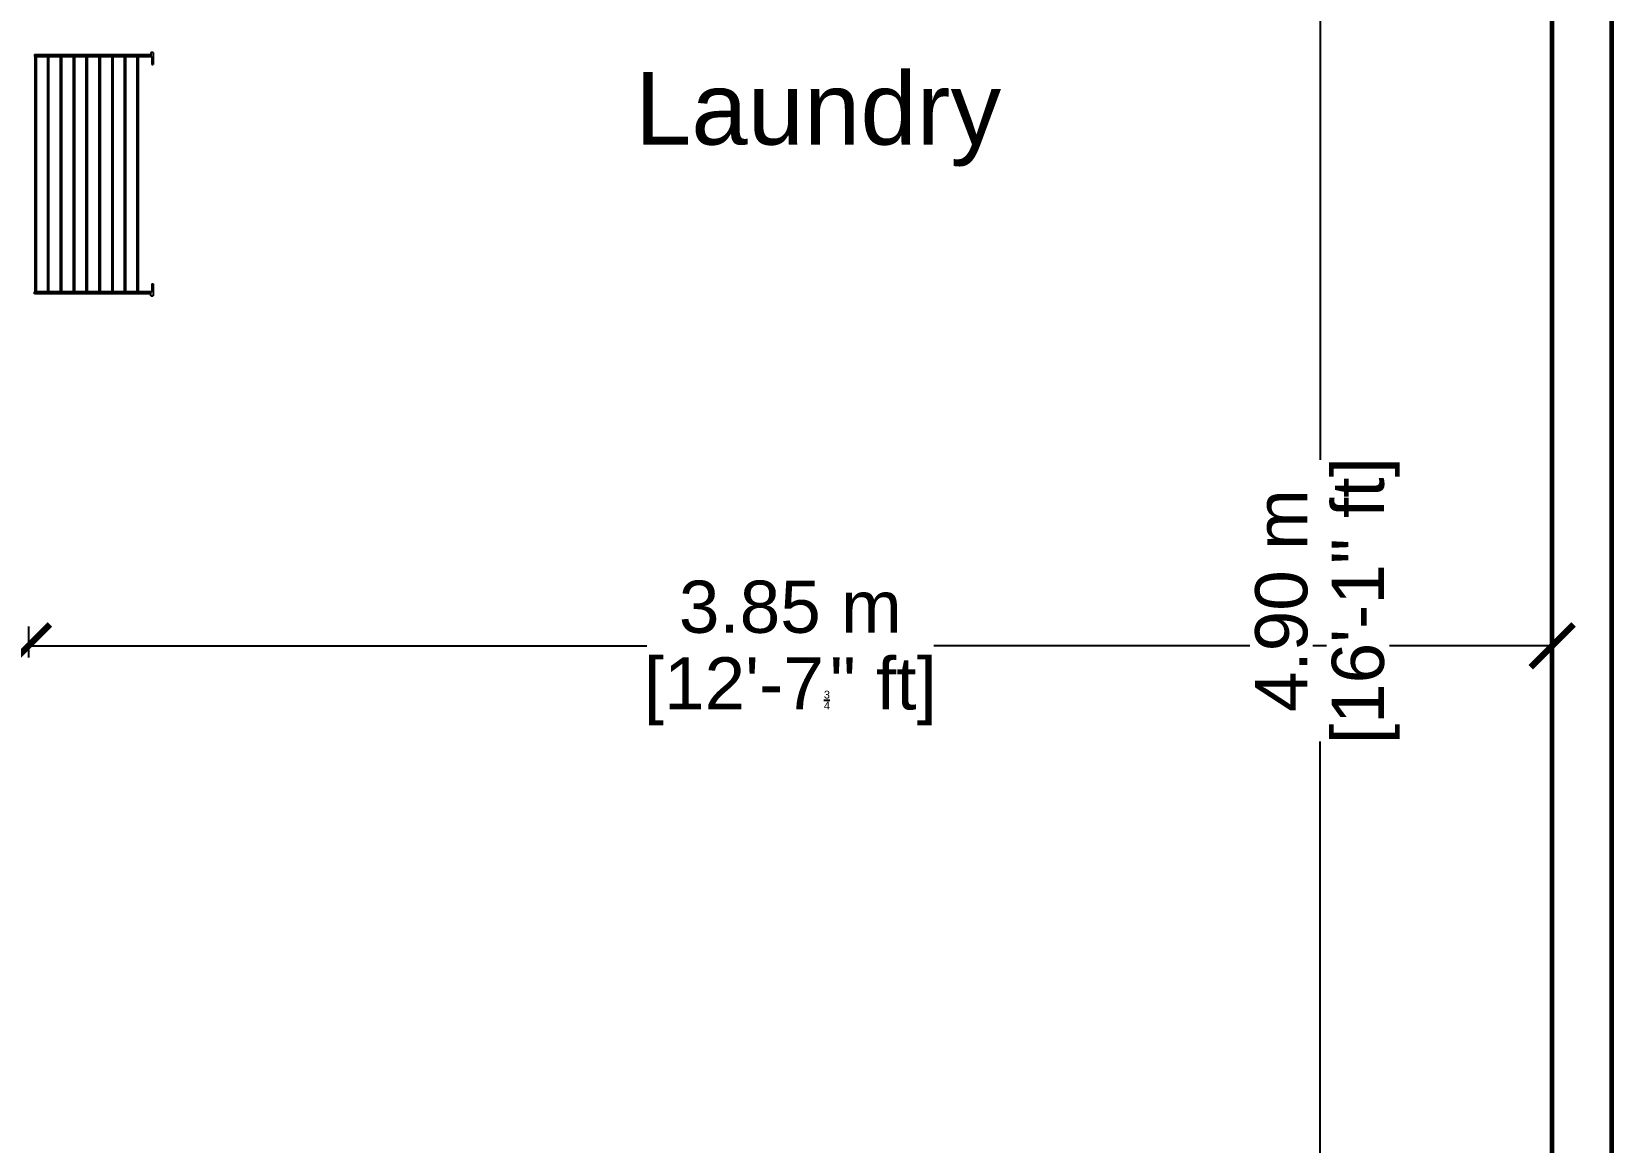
# Model space of a CAD drawing. Header units: metres. Extents: x 244.4 to 340.3, y -4.1 to 64.3.
# Drawn here: x 315.313 to 319.309, y 45.23 to 48.038 of the extents above; entities that cross this region are included whole.
import ezdxf

# ---------------------------------------------------------------- set-up
doc = ezdxf.new("R2010")
doc.units = ezdxf.units.M
doc.layers.get('Defpoints').update_dxf_attribs({"lineweight": 0})
doc.layers.add('A-WALL', color=6, linetype='Continuous', lineweight=60)
doc.layers.add('Edges', color=7, linetype='Continuous')
doc.styles.get("Standard").update_dxf_attribs({"font": 'arial.ttf'})
doc.styles.add('TEXTS', font='swissl.ttf')
doc.dimstyles.new('Copy of DIMTEXT', dxfattribs={"dimscale": 0.3, "dimtxt": 0.22, "dimasz": 0.18, "dimexe": 0.05, "dimexo": 0.05, "dimgap": 0.05, "dimtad": 0, "dimzin": 1, "dimdsep": 46, "dimtxsty": 'TEXTS', "dimblk": 'ARCHTICK', "dimcen": 0.1, "dimclrd": 256, "dimclre": 6, "dimclrt": 7, "dimadec": 0, "dimazin": 0, "dimtfac": 0.15, "dimtix": 1, "dimtofl": 0, "dimtmove": 1, "dimatfit": 3, "dimldrblk": 'OPEN', "dimfxl": 0, "dimtolj": 1, "dimtzin": 0, "dimarcsym": 0})

# ---------------------------------------------------------------- blocks, each defined once
blk = doc.blocks.new('_ArchTick')
at = {"color": 0, "linetype": 'ByBlock', "const_width": 0.15}
blk.add_lwpolyline([(-0.5, -0.5), (0.5, 0.5)], dxfattribs=at)
blk = doc.blocks.new('*D128')
at = {"layer": 'Defpoints', "color": 0, "transparency": 16777216}
for p in [(319.1586, 46.5995), (315.3054, 46.5645), (319.1586, 46.4854)]:
    blk.add_point(p, dxfattribs=at)
at = {"layer": 'Edges', "color": 6, "lineweight": -2, "transparency": 16777216}
for p, q in [((319.1586, 46.5695), (319.1586, 46.4554)), ((315.3054, 46.5345), (315.3054, 46.4554))]:
    blk.add_line(p, q, dxfattribs=at)
at = {"layer": 'Edges', "lineweight": -2, "transparency": 16777216}
for p, q in [((315.3054, 46.4854), (316.8689, 46.4854)), ((319.1586, 46.4854), (317.595, 46.4854))]:
    blk.add_line(p, q, dxfattribs=at)
at = {"layer": 'Edges', "lineweight": -2, "transparency": 16777216, "xscale": 0.108, "yscale": 0.108, "zscale": 0.108, "rotation": 180}
blk.add_blockref('_ArchTick', (315.3054, 46.4854), dxfattribs=at)
at = {"layer": 'Edges', "lineweight": -2, "transparency": 16777216, "xscale": 0.108, "yscale": 0.108, "zscale": 0.108}
blk.add_blockref('_ArchTick', (319.1586, 46.4854), dxfattribs=at)
at = {"layer": 'Edges', "color": 7, "transparency": 16777216, "insert": (317.232, 46.5832), "char_height": 0.132, "attachment_point": 5, "style": 'TEXTS', "bg_fill": 3, "box_fill_scale": 1.1, "bg_fill_color": 256, "bg_fill_true_color": 13158600, "bg_fill_transparency": 0}
blk.add_mtext('\\A1;3.85 m', dxfattribs=at)
at = {"layer": 'Edges', "color": 7, "transparency": 16777216, "insert": (317.232, 46.3704), "char_height": 0.132, "attachment_point": 5, "style": 'TEXTS', "bg_fill": 3, "box_fill_scale": 1.1, "bg_fill_color": 256, "bg_fill_true_color": 13158600, "bg_fill_transparency": 0}
blk.add_mtext('\\A1;[12\'-7{\\H0.15x;\\S3/4;}" ft]', dxfattribs=at)
blk = doc.blocks.new('_Open')
at = {"color": 0, "linetype": 'ByBlock', "lineweight": -2}
for p, q in [((-1, 0.167), (0, 0)), ((-1, -0.167), (0, 0)), ((0, 0), (-1, 0))]:
    blk.add_line(p, q, dxfattribs=at)
blk = doc.blocks.new('*D129')
at = {"layer": 'Defpoints', "color": 0, "transparency": 16777216}
for p in [(318.6607, 49.0495), (318.4203, 44.1495), (318.5724, 44.1495)]:
    blk.add_point(p, dxfattribs=at)
at = {"layer": 'Edges', "color": 6, "lineweight": -2, "transparency": 16777216}
for p, q in [((318.6307, 49.0495), (318.5424, 49.0495)), ((318.4503, 44.1495), (318.6024, 44.1495))]:
    blk.add_line(p, q, dxfattribs=at)
at = {"layer": 'Edges', "lineweight": -2, "transparency": 16777216}
for p, q in [((318.5724, 49.0495), (318.5724, 46.9558)), ((318.5724, 44.1495), (318.5724, 46.2433))]:
    blk.add_line(p, q, dxfattribs=at)
at = {"layer": 'Edges', "lineweight": -2, "transparency": 16777216, "xscale": 0.108, "yscale": 0.108, "zscale": 0.108}
for p, rotation in [((318.5724, 49.0495), 90), ((318.5724, 44.1495), 270)]:
    blk.add_blockref('_ArchTick', p, dxfattribs=dict(at, rotation=rotation))
at = {"layer": 'Edges', "color": 7, "transparency": 16777216, "insert": (318.4745, 46.5995), "char_height": 0.132, "attachment_point": 5, "rotation": 90, "style": 'TEXTS', "bg_fill": 3, "box_fill_scale": 1.1, "bg_fill_color": 256, "bg_fill_true_color": 13158600, "bg_fill_transparency": 0}
blk.add_mtext('\\A1;4.90 m', dxfattribs=at)
at = {"layer": 'Edges', "color": 7, "transparency": 16777216, "insert": (318.6873, 46.5995), "char_height": 0.132, "attachment_point": 5, "rotation": 90, "style": 'TEXTS', "bg_fill": 3, "box_fill_scale": 1.1, "bg_fill_color": 256, "bg_fill_true_color": 13158600, "bg_fill_transparency": 0}
blk.add_mtext('\\A1;[16\'-1" ft]', dxfattribs=at)

msp = doc.modelspace()

# ---------------------------------------------------------------- linework, layer by layer
at = {"layer": 'A-WALL'}
for p, q in [((319.3086, 64.279), (319.3086, 31.3523)), ((319.1586, 44.1495), (319.1586, 49.0495))]:
    msp.add_line(p, q, dxfattribs=at)
at = {"layer": 'Edges'}
for p, q in [((315.3208, 47.9804), (315.3208, 47.9754)), ((315.3208, 47.9804), (315.6143, 47.9804)), ((315.3208, 47.9754), (315.6175, 47.9754)), ((315.3218, 47.3804), (315.3218, 47.9754)), ((315.3251, 47.3804), (315.3251, 47.9754)), ((315.3538, 47.3804), (315.3538, 47.9754)), ((315.3539, 47.3754), (315.3539, 47.9754)), ((315.355, 47.3804), (315.355, 47.9754)), ((315.3554, 47.9804), (315.3554, 47.9754)), ((315.357, 47.3804), (315.357, 47.9754)), ((315.3862, 47.3804), (315.3862, 47.9754)), ((315.3862, 47.3804), (315.3862, 47.9754)), ((315.3864, 47.3804), (315.3864, 47.9754)), ((315.3866, 47.3804), (315.3866, 47.9754)), ((315.387, 47.3804), (315.387, 47.9754)), ((315.3874, 47.3804), (315.3874, 47.9754)), ((315.3878, 47.3754), (315.3878, 47.9804)), ((315.3882, 47.3804), (315.3882, 47.9754)), ((315.3886, 47.3804), (315.3886, 47.9754)), ((315.3889, 47.3804), (315.3889, 47.9754)), ((315.3892, 47.3804), (315.3892, 47.9754)), ((315.3893, 47.3804), (315.3893, 47.9754)), ((315.3894, 47.3804), (315.3894, 47.9754)), ((315.4185, 47.9754), (315.4185, 47.3804)), ((315.4201, 47.9804), (315.4201, 47.9754)), ((315.4218, 47.9754), (315.4218, 47.3804)), ((315.4509, 47.3804), (315.4509, 47.9754)), ((315.4525, 47.9804), (315.4525, 47.9754)), ((315.4541, 47.3804), (315.4541, 47.9754)), ((315.4832, 47.9754), (315.4832, 47.3804)), ((315.4849, 47.9804), (315.4849, 47.9754)), ((315.4865, 47.9754), (315.4865, 47.3804)), ((315.5156, 47.9754), (315.5156, 47.3804)), ((315.5161, 47.9754), (315.5161, 47.3804)), ((315.5172, 47.9804), (315.5172, 47.9754)), ((315.5184, 47.9754), (315.5184, 47.3804)), ((315.5188, 47.9754), (315.5188, 47.3804)), ((315.548, 47.3804), (315.548, 47.9754)), ((315.5496, 47.9804), (315.5496, 47.9754)), ((315.5512, 47.3804), (315.5512, 47.9754)), ((315.5803, 47.3804), (315.5803, 47.9754)), ((315.5808, 47.3804), (315.5808, 47.9754)), ((315.5819, 47.9804), (315.5819, 47.9754)), ((315.5831, 47.3804), (315.5831, 47.9754)), ((315.5836, 47.3804), (315.5836, 47.9754)), ((315.6208, 47.9854), (315.6143, 47.9854)), ((315.6143, 47.9854), (315.6143, 47.9754)), ((315.6175, 47.9754), (315.6175, 47.9554)), ((315.6175, 47.9554), (315.6208, 47.9554)), ((315.6208, 47.9854), (315.6208, 47.9554)), ((315.6175, 47.4004), (315.6175, 47.3804)), ((315.6175, 47.4004), (315.6208, 47.4004)), ((315.6208, 47.4004), (315.6208, 47.3704)), ((315.3208, 47.3754), (315.3208, 47.3804)), ((315.6175, 47.3804), (315.3208, 47.3804)), ((315.6143, 47.3754), (315.3208, 47.3754)), ((315.3531, 47.3754), (315.3531, 47.3804)), ((315.355, 47.3754), (315.355, 47.3804)), ((315.3554, 47.3754), (315.3554, 47.3804)), ((315.4201, 47.3754), (315.4201, 47.3804)), ((315.4525, 47.3754), (315.4525, 47.3804)), ((315.4849, 47.3754), (315.4849, 47.3804)), ((315.5172, 47.3754), (315.5172, 47.3804)), ((315.5496, 47.3754), (315.5496, 47.3804)), ((315.5819, 47.3754), (315.5819, 47.3804)), ((315.6143, 47.3704), (315.6143, 47.3804)), ((315.6143, 47.3704), (315.6208, 47.3704))]:
    msp.add_line(p, q, dxfattribs=at)

# ---------------------------------------------------------------- texts
at = {"layer": 'Edges', "insert": (316.8389, 47.9361), "char_height": 0.18352, "width": 1.561448, "attachment_point": 1}
msp.add_mtext('Laundry', dxfattribs=at)

# ---------------------------------------------------------------- next in the draw order: dimensions: what is measured, and where the dimension line sits
at = {"layer": 'Edges'}
dim = msp.add_linear_dim(base=(319.1586, 46.4854), p1=(315.3054, 46.5645), p2=(319.1586, 46.5995), dimstyle='Copy of DIMTEXT', override={"dimscale": 0.6, "dimpost": ' m\\X', "dimfxl": 0.9, "dimfxlon": 1, "dimtfill": 1}, dxfattribs=at)
dim.commit()
dim.dimension.update_dxf_attribs({"geometry": '*D128', "text_midpoint": (317.232, 46.4854)})

# ---------------------------------------------------------------- next in the draw order: dimensions: what is measured, and where the dimension line sits
dim = msp.add_linear_dim(base=(318.5724, 44.1495), p1=(318.6607, 49.0495), p2=(318.4203, 44.1495), angle=90, dimstyle='Copy of DIMTEXT', override={"dimscale": 0.6, "dimpost": ' m\\X', "dimfxl": 0.9, "dimfxlon": 1, "dimtfill": 1}, dxfattribs=at)
dim.commit()
dim.dimension.update_dxf_attribs({"geometry": '*D129', "text_midpoint": (318.5724, 46.5995)})

doc.saveas('drawing.dxf')
